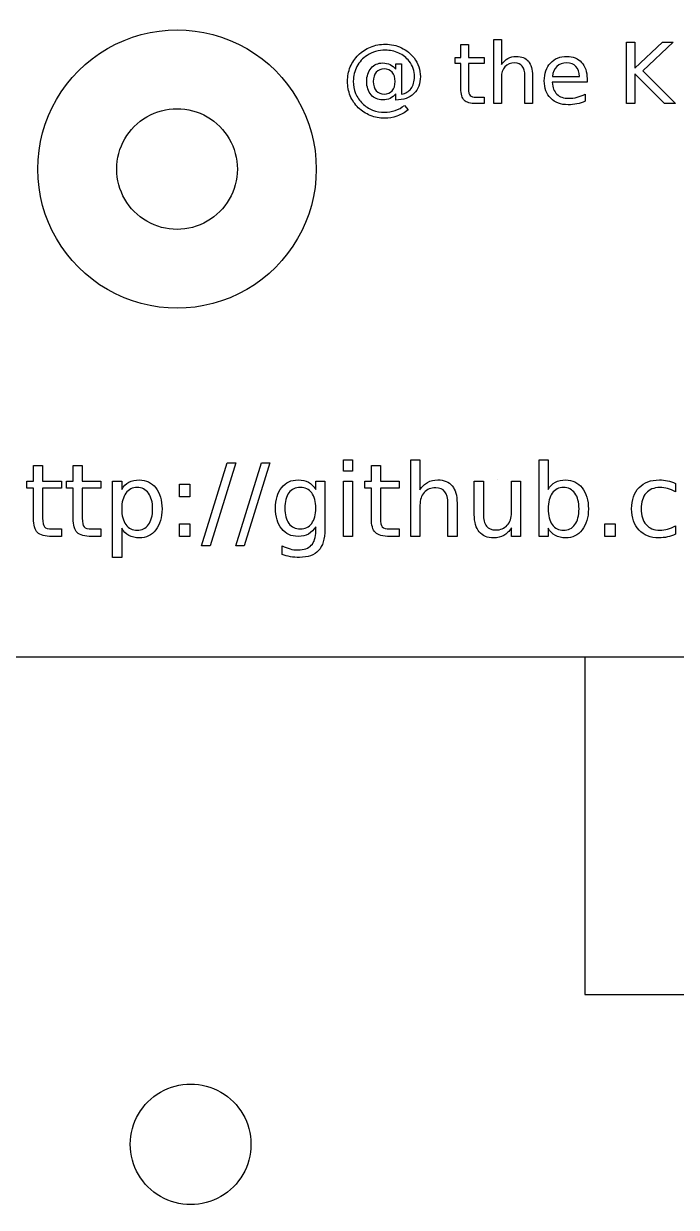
# Model space of a CAD drawing. Extents: x 5 to 486, y 5 to 284.
# Drawn here: x 29.09 to 42.61, y 93.85 to 118.38 of the extents above; entities that cross this region are included whole.
import ezdxf

# ---------------------------------------------------------------- set-up
doc = ezdxf.new("R2010")
doc.units = 0
doc.layers.add('Layer_1', color=7, linetype='CONTINUOUS')

msp = doc.modelspace()

# ---------------------------------------------------------------- linework, layer by layer
at = {"layer": 'Layer_1', "color": 3}
for p, q in [((38.828775, 116.729324), (38.828775, 118.05614)), ((38.828775, 118.05614), (38.986527, 118.05614)), ((38.986527, 118.05614), (38.986527, 117.535987)), ((41.580472, 118.002411), (41.75272, 118.002411)), ((41.580472, 116.729316), (41.580472, 118.002411)), ((41.75272, 118.002411), (41.75272, 117.464352)), ((41.75272, 117.464352), (42.324035, 118.002411)), ((42.54574, 118.002411), (41.913882, 117.408925)), ((42.324035, 118.002411), (42.54574, 118.002411)), ((38.146614, 117.955504), (38.304366, 117.955513)), ((38.146614, 117.684342), (38.146614, 117.955504)), ((38.304366, 117.955513), (38.304366, 117.684351)), ((36.796776, 117.442173), (36.796776, 117.553877)), ((36.796776, 117.553877), (36.918713, 117.553877)), ((36.918713, 117.553877), (36.918713, 116.926284)), ((38.031499, 117.562405), (38.031499, 117.684342)), ((38.031499, 117.684342), (38.146614, 117.684342)), ((38.146614, 117.562405), (38.031499, 117.562405)), ((38.146614, 117.043958), (38.146614, 117.562405)), ((38.304366, 117.684351), (38.627541, 117.684351)), ((38.627541, 117.562414), (38.304366, 117.562414)), ((38.304366, 117.562414), (38.304366, 117.043966)), ((38.627541, 117.684351), (38.627541, 117.562414)), ((38.986527, 117.269089), (38.986527, 116.729324)), ((39.471723, 116.729316), (39.471723, 117.300631)), ((39.628613, 117.305755), (39.628622, 117.305748)), ((39.628622, 117.305748), (39.628622, 116.729316)), ((40.043886, 117.291247), (40.603269, 117.2921)), ((42.364112, 116.729316), (41.75272, 117.342414)), ((41.75272, 117.342414), (41.75272, 116.729316)), ((41.913882, 117.408925), (42.590933, 116.729316)), ((36.332049, 117.187221), (36.332049, 117.187221)), ((40.760167, 117.169314), (40.038775, 117.169314)), ((40.760167, 117.246058), (40.760167, 117.169314)), ((40.760167, 117.246053), (40.760167, 117.246058)), ((36.796782, 116.800954), (36.796776, 116.932261)), ((38.466384, 116.86063), (38.627546, 116.86063)), ((38.627546, 116.86063), (38.627546, 116.729313)), ((40.723501, 116.926289), (40.723501, 116.777918)), ((36.978407, 116.690954), (37.055151, 116.596302)), ((38.627546, 116.729313), (38.466384, 116.729313)), ((38.986527, 116.729324), (38.828775, 116.729324)), ((39.628622, 116.729316), (39.471723, 116.729316)), ((41.75272, 116.729316), (41.580472, 116.729316)), ((42.590933, 116.729316), (42.364112, 116.729316)), ((29.292375, 108.902129), (29.292375, 109.226985)), ((29.292375, 109.226985), (29.481363, 109.226974)), ((29.481363, 109.226974), (29.481363, 108.902117)), ((30.11371, 108.902129), (30.11371, 109.226985)), ((30.11371, 109.226985), (30.302697, 109.226974)), ((30.302697, 109.226974), (30.302697, 108.902117)), ((32.775893, 107.563873), (33.307104, 109.283157)), ((33.480769, 109.283157), (32.949558, 107.563873)), ((33.307104, 109.283157), (33.480769, 109.283157)), ((33.482812, 107.563873), (34.014023, 109.283157)), ((34.187688, 109.283157), (33.656477, 107.563873)), ((34.014023, 109.283157), (34.187688, 109.283157)), ((35.714921, 109.347519), (35.902888, 109.347519)), ((35.714921, 109.109492), (35.714921, 109.347519)), ((35.902888, 109.347519), (35.902888, 109.109492)), ((36.292103, 108.902129), (36.292103, 109.226985)), ((36.292103, 109.226985), (36.481091, 109.226974)), ((36.481091, 109.226974), (36.481091, 108.902117)), ((37.10935, 107.757967), (37.10935, 109.347519)), ((37.10935, 109.347519), (37.298338, 109.347519)), ((37.298338, 109.347519), (37.298338, 108.724363)), ((39.765407, 107.757973), (39.765407, 109.347525)), ((39.765407, 109.347525), (39.954392, 109.347525)), ((39.954392, 109.347525), (39.954392, 108.728452)), ((35.902888, 109.109492), (35.714921, 109.109492)), ((38.898101, 108.929699), (38.898101, 108.929699)), ((29.154465, 108.756046), (29.154465, 108.902129)), ((29.154465, 108.902129), (29.292375, 108.902129)), ((29.292375, 108.756046), (29.154465, 108.756046)), ((29.292375, 108.134935), (29.292375, 108.756046)), ((29.481363, 108.902117), (29.868533, 108.902117)), ((29.868533, 108.756034), (29.481363, 108.756034)), ((29.481363, 108.756034), (29.481363, 108.134923)), ((29.868533, 108.902117), (29.868533, 108.756034)), ((29.975799, 108.756046), (29.975799, 108.902129)), ((29.975799, 108.902129), (30.11371, 108.902129)), ((30.11371, 108.756046), (29.975799, 108.756046)), ((30.11371, 108.134935), (30.11371, 108.756046)), ((30.302697, 108.902117), (30.689868, 108.902117)), ((30.689868, 108.756034), (30.302697, 108.756034)), ((30.302697, 108.756034), (30.302697, 108.134923)), ((30.689868, 108.902117), (30.689868, 108.756034)), ((30.930956, 107.322782), (30.930956, 108.902117)), ((30.930956, 108.902117), (31.119944, 108.902117)), ((31.119944, 108.902117), (31.119944, 108.728452)), ((32.314148, 108.8398), (32.529697, 108.8398)), ((32.314148, 108.580325), (32.314148, 108.8398)), ((32.529697, 108.8398), (32.529697, 108.580325)), ((35.139782, 108.728411), (35.139782, 108.902076)), ((35.139782, 108.902076), (35.327749, 108.902076)), ((35.327749, 108.902076), (35.327749, 107.899966)), ((35.714921, 108.902117), (35.902888, 108.902117)), ((35.714921, 107.757967), (35.714921, 108.902117)), ((35.902888, 108.902117), (35.902888, 107.757967)), ((36.154193, 108.756046), (36.154193, 108.902129)), ((36.154193, 108.902129), (36.292103, 108.902129)), ((36.292103, 108.756046), (36.154193, 108.756046)), ((36.292103, 108.134935), (36.292103, 108.756046)), ((36.481091, 108.902117), (36.868261, 108.902117)), ((36.868261, 108.756034), (36.481091, 108.756034)), ((36.481091, 108.756034), (36.481091, 108.134923)), ((36.868261, 108.902117), (36.868261, 108.756034)), ((38.425118, 108.209497), (38.425118, 108.902117)), ((38.425118, 108.902117), (38.613086, 108.902117)), ((38.613086, 108.902117), (38.613086, 108.21665)), ((39.195375, 108.253424), (39.195375, 108.902117)), ((39.195375, 108.902117), (39.383342, 108.902117)), ((39.383342, 108.902117), (39.383342, 107.757967)), ((42.590017, 108.858214), (42.590017, 108.85819)), ((42.590017, 108.85819), (42.590017, 108.68248)), ((32.529697, 108.580325), (32.314148, 108.580325)), ((37.879606, 107.757967), (37.879606, 108.442415)), ((38.067573, 108.448549), (38.067573, 108.448543)), ((38.067573, 108.448543), (38.067573, 107.757967)), ((31.759441, 108.329023), (31.759441, 108.329023)), ((35.139782, 108.343323), (35.139782, 108.343323)), ((37.298338, 108.404615), (37.298338, 107.757967)), ((38.425118, 108.209473), (38.425118, 108.209497)), ((40.593888, 108.329023), (40.593888, 108.329023)), ((32.314148, 108.017448), (32.529697, 108.017448)), ((32.314148, 107.757967), (32.314148, 108.017448)), ((32.529697, 108.017448), (32.529697, 107.757967)), ((35.139782, 107.866256), (35.139782, 107.959214)), ((41.127144, 108.017448), (41.342692, 108.017448)), ((41.127144, 107.757967), (41.127144, 108.017448)), ((41.342692, 108.017448), (41.342692, 107.757967)), ((42.590017, 107.975547), (42.590017, 107.801882)), ((29.67546, 107.915304), (29.868535, 107.915304)), ((29.868535, 107.757979), (29.67546, 107.757979)), ((29.868535, 107.915304), (29.868535, 107.757979)), ((30.496795, 107.915304), (30.68987, 107.915304)), ((30.68987, 107.757979), (30.496795, 107.757979)), ((30.68987, 107.915304), (30.68987, 107.757979)), ((31.119944, 107.929599), (31.119944, 107.929593)), ((31.119944, 107.929593), (31.119944, 107.322782)), ((32.529697, 107.757967), (32.314148, 107.757967)), ((35.902888, 107.757967), (35.714921, 107.757967)), ((36.675188, 107.915304), (36.868263, 107.915304)), ((36.868263, 107.757979), (36.675188, 107.757979)), ((36.868263, 107.915304), (36.868263, 107.757979)), ((37.298338, 107.757967), (37.10935, 107.757967)), ((38.067573, 107.757967), (37.879606, 107.757967)), ((39.195375, 107.757967), (39.195375, 107.933676)), ((39.383342, 107.757967), (39.195375, 107.757967)), ((39.954392, 107.757973), (39.765407, 107.757973)), ((39.954392, 107.929599), (39.954392, 107.757973)), ((41.342692, 107.757967), (41.127144, 107.757967)), ((32.949558, 107.563873), (32.775893, 107.563873)), ((33.656477, 107.563873), (33.482812, 107.563873)), ((34.443079, 107.383055), (34.443079, 107.565918)), ((31.119944, 107.322782), (30.930956, 107.322782))]:
    msp.add_line(p, q, dxfattribs=at)
at = {"layer": 'Layer_1', "color": 5}
msp.add_line((29.381552, 115.371536), (29.381552, 115.371536), dxfattribs=at)
at = {"layer": 'Layer_1', "color": 7}
for p, q in [((31.016168, 115.371536), (31.016168, 115.371536)), ((28.740578, 105.265026), (68.121768, 105.265026)), ((29.022038, 105.265436), (40.712638, 105.265436)), ((40.712638, 105.265436), (40.712638, 98.265436)), ((40.712638, 98.265436), (56.712638, 98.265436)), ((31.297649, 95.158926), (31.297649, 95.158926))]:
    msp.add_line(p, q, dxfattribs=at)
at = {"layer": 'Layer_1', "color": 5}
for points in [[(30.82386, 117.869686), (31.716363, 118.384973), (32.815972, 118.384973), (33.708476, 117.869686)], [(29.381552, 115.371536), (29.381552, 116.40211), (29.931357, 117.354399), (30.82386, 117.869686)], [(33.708476, 117.869686), (34.600979, 117.354399), (35.150783, 116.40211), (35.150783, 115.371536)], [(30.82386, 112.873386), (29.931357, 113.388672), (29.381552, 114.340962), (29.381552, 115.371536)], [(35.150783, 115.371536), (35.150783, 114.340962), (34.600979, 113.388672), (33.708476, 112.873386)], [(33.708476, 112.873386), (32.815972, 112.358099), (31.716363, 112.358099), (30.82386, 112.873386)]]:
    msp.add_open_spline(points, degree=3, dxfattribs=at)
at = {"layer": 'Layer_1', "color": 3}
for points in [[(36.020816, 117.735525), (36.094148, 117.807724), (36.17885, 117.862866), (36.274923, 117.90095)], [(36.380664, 117.807989), (36.316427, 117.7898), (36.257021, 117.762515), (36.202448, 117.726131)], [(36.274923, 117.90095), (36.370994, 117.939606), (36.472751, 117.958935), (36.580192, 117.958935)], [(36.581904, 117.836123), (36.511985, 117.836123), (36.444905, 117.826745), (36.380664, 117.807989)], [(36.580192, 117.958935), (36.700708, 117.958935), (36.812413, 117.934205), (36.915306, 117.884747)], [(36.859034, 117.776434), (36.774332, 117.816227), (36.681955, 117.836123), (36.581904, 117.836123)], [(37.075622, 117.605893), (37.016498, 117.680363), (36.944302, 117.73721), (36.859034, 117.776434)], [(36.915306, 117.884747), (37.018769, 117.835289), (37.105461, 117.765082), (37.175383, 117.674128)], [(35.855389, 117.488239), (35.894046, 117.582038), (35.949188, 117.664466), (36.020816, 117.735525)], [(36.202448, 117.726131), (36.113198, 117.668143), (36.043276, 117.591968), (35.992682, 117.497605)], [(36.287708, 117.464353), (36.349105, 117.535408), (36.428407, 117.570936), (36.525614, 117.570936)], [(36.525614, 117.570936), (36.58417, 117.570936), (36.635617, 117.560134), (36.679955, 117.538529)], [(36.679955, 117.538529), (36.724292, 117.517493), (36.763233, 117.485374), (36.796776, 117.442173)], [(37.156628, 117.457521), (37.139008, 117.510956), (37.112006, 117.560414), (37.075622, 117.605893)], [(37.175383, 117.674128), (37.218016, 117.61842), (37.250419, 117.557878), (37.272592, 117.492502)], [(38.986527, 117.535987), (39.024047, 117.593399), (39.068103, 117.636319), (39.118697, 117.664746)], [(39.260248, 117.570946), (39.175546, 117.570946), (39.108751, 117.543944), (39.059862, 117.48994)], [(39.118697, 117.664746), (39.169859, 117.693168), (39.228696, 117.707379), (39.295207, 117.707379)], [(39.418852, 117.503576), (39.383605, 117.548489), (39.330737, 117.570946), (39.260248, 117.570946)], [(39.295207, 117.707379), (39.404922, 117.707379), (39.48792, 117.673271), (39.544199, 117.605057)], [(39.544199, 117.605057), (39.600475, 117.53741), (39.628613, 117.437643), (39.628613, 117.305755)], [(39.875055, 117.197448), (39.875055, 117.353778), (39.917122, 117.477705), (40.001256, 117.569229)], [(40.001256, 117.569229), (40.085958, 117.661322), (40.199937, 117.707368), (40.343192, 117.707368)], [(40.344895, 117.574347), (40.257351, 117.574347), (40.187145, 117.549618), (40.134277, 117.50016)], [(40.343192, 117.707368), (40.471667, 117.707368), (40.57314, 117.665869), (40.64761, 117.582873)], [(40.530786, 117.497603), (40.484168, 117.548766), (40.422205, 117.574347), (40.344895, 117.574347)], [(40.64761, 117.582873), (40.722648, 117.500444), (40.760167, 117.388171), (40.760167, 117.246053)], [(35.797405, 117.19235), (35.797405, 117.295812), (35.816733, 117.394442), (35.855389, 117.488239)], [(35.992682, 117.497605), (35.942656, 117.403808), (35.917642, 117.302051), (35.917642, 117.192336)], [(36.195613, 117.187223), (36.195613, 117.300917), (36.226311, 117.393294), (36.287708, 117.464353)], [(36.39259, 117.377375), (36.352229, 117.330758), (36.332049, 117.267373), (36.332049, 117.187221)], [(36.557163, 117.447302), (36.48838, 117.447302), (36.433523, 117.423993), (36.39259, 117.377375)], [(36.722588, 117.376523), (36.681659, 117.423709), (36.626518, 117.447302), (36.557163, 117.447302)], [(36.783981, 117.187221), (36.783981, 117.266808), (36.763517, 117.329908), (36.722588, 117.376523)], [(37.113131, 117.039694), (37.160317, 117.103364), (37.18391, 117.185508), (37.18391, 117.286127)], [(37.18391, 117.286127), (37.18391, 117.346956), (37.174816, 117.404087), (37.156628, 117.457521)], [(37.306703, 117.289557), (37.306703, 117.140048), (37.261509, 117.02209), (37.171122, 116.935682)], [(37.272592, 117.492502), (37.295332, 117.427128), (37.306703, 117.359479), (37.306703, 117.289557)], [(39.059862, 117.48994), (39.010972, 117.435937), (38.986527, 117.36232), (38.986527, 117.269089)], [(39.471723, 117.300631), (39.471723, 117.391018), (39.4541, 117.458667), (39.418852, 117.503576)], [(40.134277, 117.50016), (40.081978, 117.450701), (40.051847, 117.381064), (40.043886, 117.291247)], [(40.603269, 117.2921), (40.602103, 117.37794), (40.577942, 117.446441), (40.530786, 117.497603)], [(35.854537, 116.890491), (35.816449, 116.984289), (35.797405, 117.084908), (35.797405, 117.19235)], [(35.917642, 117.192336), (35.917642, 117.101949), (35.933842, 117.017246), (35.966241, 116.938228)], [(36.286856, 116.910092), (36.226027, 116.981148), (36.195613, 117.073524), (36.195613, 117.187223)], [(36.332049, 117.187221), (36.332049, 117.10593), (36.352229, 117.041977), (36.39259, 116.995362)], [(36.72344, 116.996214), (36.763801, 117.042832), (36.783981, 117.106501), (36.783981, 117.187221)], [(36.918713, 116.926284), (37.00171, 116.93879), (37.066517, 116.976594), (37.113131, 117.039694)], [(38.215688, 116.796672), (38.169638, 116.842153), (38.146614, 116.924582), (38.146614, 117.043958)], [(38.304366, 117.043966), (38.304366, 116.966086), (38.314884, 116.91606), (38.33592, 116.893889)], [(40.008077, 116.837605), (39.919396, 116.926287), (39.875055, 117.046235), (39.875055, 117.197448)], [(40.038775, 117.169314), (40.045622, 117.061304), (40.078025, 116.978875), (40.135983, 116.922028)], [(36.020816, 116.644057), (35.948048, 116.715113), (35.892622, 116.797257), (35.854537, 116.890491)], [(35.966241, 116.938228), (35.999216, 116.85921), (36.046684, 116.789572), (36.108644, 116.729314)], [(36.525614, 116.80435), (36.427837, 116.80435), (36.348251, 116.839598), (36.286856, 116.910092)], [(36.39259, 116.995362), (36.432951, 116.949313), (36.488377, 116.926288), (36.558867, 116.926288)], [(36.679103, 116.835053), (36.635333, 116.814585), (36.58417, 116.80435), (36.525614, 116.80435)], [(36.558867, 116.926288), (36.628787, 116.926288), (36.683644, 116.949597), (36.72344, 116.996214)], [(36.796776, 116.932261), (36.762665, 116.888492), (36.72344, 116.856089), (36.679103, 116.835053)], [(37.171122, 116.935682), (37.080735, 116.849274), (36.955955, 116.804365), (36.796782, 116.800954)], [(38.466384, 116.729313), (38.345299, 116.729313), (38.261734, 116.751766), (38.215688, 116.796672)], [(38.33592, 116.893889), (38.357524, 116.871717), (38.401012, 116.86063), (38.466384, 116.86063)], [(40.370479, 116.704583), (40.218129, 116.704583), (40.097328, 116.748924), (40.008077, 116.837605)], [(40.135983, 116.922028), (40.19454, 116.865752), (40.275831, 116.837614), (40.379858, 116.837614)], [(40.379858, 116.837614), (40.440119, 116.837614), (40.498388, 116.845003), (40.554664, 116.859782)], [(40.723501, 116.777918), (40.667224, 116.754041), (40.609524, 116.73585), (40.5504, 116.723343)], [(40.554664, 116.859782), (40.611509, 116.874562), (40.667787, 116.896731), (40.723501, 116.926289)], [(36.269806, 116.482043), (36.176577, 116.518995), (36.09358, 116.573), (36.020816, 116.644057)], [(36.108644, 116.729314), (36.168337, 116.67019), (36.237406, 116.625281), (36.315852, 116.594587)], [(36.315852, 116.594587), (36.394302, 116.563324), (36.478152, 116.547692), (36.567402, 116.547692)], [(36.567402, 116.547692), (36.640735, 116.547692), (36.712646, 116.560199), (36.783137, 116.585212)], [(36.783137, 116.585212), (36.854192, 116.609657), (36.919282, 116.644904), (36.978407, 116.690954)], [(37.055151, 116.596302), (36.984096, 116.541162), (36.906499, 116.499095), (36.822361, 116.470101)], [(40.5504, 116.723343), (40.491283, 116.710836), (40.43131, 116.704583), (40.370479, 116.704583)], [(36.567402, 116.425764), (36.462234, 116.425764), (36.363035, 116.444524), (36.269806, 116.482043)], [(36.822361, 116.470101), (36.738796, 116.440543), (36.65381, 116.425764), (36.567402, 116.425764)], [(31.269092, 108.879644), (31.329705, 108.91303), (31.401895, 108.929723), (31.485663, 108.929723)], [(31.485663, 108.929723), (31.624595, 108.929723), (31.737307, 108.874559), (31.823799, 108.764231)], [(34.433884, 108.769298), (34.519696, 108.87622), (34.632748, 108.929681), (34.773043, 108.929681)], [(34.773043, 108.929681), (34.857491, 108.929681), (34.930022, 108.912988), (34.990635, 108.879602)], [(37.45668, 108.878619), (37.517974, 108.912676), (37.588462, 108.929705), (37.668143, 108.929705)], [(37.668143, 108.929705), (37.799584, 108.929705), (37.899016, 108.888842), (37.966439, 108.807115)], [(40.103539, 108.879644), (40.164152, 108.91303), (40.236343, 108.929723), (40.320112, 108.929723)], [(40.320112, 108.929723), (40.459046, 108.929723), (40.571758, 108.874559), (40.65825, 108.764231)], [(41.838149, 108.769304), (41.940986, 108.876226), (42.08162, 108.929687), (42.260052, 108.929687)], [(42.260052, 108.929687), (42.317942, 108.929687), (42.374469, 108.923563), (42.429634, 108.911315)], [(31.119944, 108.728452), (31.159447, 108.796556), (31.209163, 108.846953), (31.269092, 108.879644)], [(31.439693, 108.77238), (31.340261, 108.77238), (31.261941, 108.73288), (31.204734, 108.653879)], [(31.67363, 108.653879), (31.617104, 108.73288), (31.539125, 108.77238), (31.439693, 108.77238)], [(31.823799, 108.764231), (31.910972, 108.653903), (31.954559, 108.508841), (31.954559, 108.329046)], [(34.305168, 108.343306), (34.305168, 108.520374), (34.348073, 108.662372), (34.433884, 108.769298)], [(34.819013, 108.77238), (34.718219, 108.77238), (34.639559, 108.734922), (34.583032, 108.660007)], [(35.054993, 108.660007), (34.999148, 108.734922), (34.920487, 108.77238), (34.819013, 108.77238)], [(34.990635, 108.879602), (35.051247, 108.846216), (35.100963, 108.795819), (35.139782, 108.728411)], [(37.298338, 108.724363), (37.343287, 108.79315), (37.396068, 108.844569), (37.45668, 108.878619)], [(37.626259, 108.766246), (37.524784, 108.766246), (37.444762, 108.733897), (37.386193, 108.669199)], [(37.81627, 108.685544), (37.774045, 108.739345), (37.710708, 108.766246), (37.626259, 108.766246)], [(37.879606, 108.442415), (37.879606, 108.5507), (37.858494, 108.631743), (37.81627, 108.685544)], [(37.966439, 108.807115), (38.033862, 108.726072), (38.067573, 108.60655), (38.067573, 108.448549)], [(39.954392, 108.728452), (39.993903, 108.796556), (40.043618, 108.846953), (40.103539, 108.879644)], [(40.27414, 108.77238), (40.174709, 108.77238), (40.09639, 108.73288), (40.039183, 108.653879)], [(40.508078, 108.653879), (40.45155, 108.73288), (40.373571, 108.77238), (40.27414, 108.77238)], [(40.65825, 108.764231), (40.745421, 108.653903), (40.789007, 108.508841), (40.789007, 108.329046)], [(41.684919, 108.329011), (41.684919, 108.515613), (41.735995, 108.662378), (41.838149, 108.769304)], [(42.268225, 108.770323), (42.14632, 108.770323), (42.051656, 108.731505), (41.984232, 108.653867)], [(42.429634, 108.747862), (42.376512, 108.762836), (42.322709, 108.770323), (42.268225, 108.770323)], [(42.429634, 108.911315), (42.484798, 108.899739), (42.538259, 108.882038), (42.590017, 108.858214)], [(42.590017, 108.68248), (42.536896, 108.711757), (42.483434, 108.733551), (42.429634, 108.747862)], [(31.204734, 108.653879), (31.148208, 108.575558), (31.119944, 108.467273), (31.119944, 108.329023)], [(31.759441, 108.329023), (31.759441, 108.467273), (31.730837, 108.575558), (31.67363, 108.653879)], [(34.583032, 108.660007), (34.527187, 108.585092), (34.499265, 108.479531), (34.499265, 108.343323)], [(35.139782, 108.343323), (35.139782, 108.479531), (35.111519, 108.585092), (35.054993, 108.660007)], [(37.386193, 108.669199), (37.327623, 108.604501), (37.298338, 108.516307), (37.298338, 108.404615)], [(40.039183, 108.653879), (39.982656, 108.575558), (39.954392, 108.467273), (39.954392, 108.329023)], [(40.593888, 108.329023), (40.593888, 108.467273), (40.565284, 108.575558), (40.508078, 108.653879)], [(41.984232, 108.653867), (41.916812, 108.576909), (41.883102, 108.468624), (41.883102, 108.329011)], [(31.119944, 108.329023), (31.119944, 108.190769), (31.148208, 108.082142), (31.204734, 108.003141)], [(31.67363, 108.003141), (31.730837, 108.082142), (31.759441, 108.190769), (31.759441, 108.329023)], [(31.954559, 108.329046), (31.954559, 108.149252), (31.910972, 108.00419), (31.823799, 107.893862)], [(34.433884, 107.918338), (34.348073, 108.025261), (34.305168, 108.166917), (34.305168, 108.343306)], [(34.499265, 108.343323), (34.499265, 108.207796), (34.527187, 108.102574), (34.583032, 108.027659)], [(35.054993, 108.027659), (35.111519, 108.102574), (35.139782, 108.207796), (35.139782, 108.343323)], [(38.527274, 107.850907), (38.45917, 107.932633), (38.425118, 108.052155), (38.425118, 108.209473)], [(38.613086, 108.21665), (38.613086, 108.108364), (38.634198, 108.026979), (38.676422, 107.972495)], [(39.106499, 107.98884), (39.165749, 108.053538), (39.195375, 108.141733), (39.195375, 108.253424)], [(39.954392, 108.329023), (39.954392, 108.190769), (39.982656, 108.082142), (40.039183, 108.003141)], [(40.508078, 108.003141), (40.565284, 108.082142), (40.593888, 108.190769), (40.593888, 108.329023)], [(40.789007, 108.329046), (40.789007, 108.149252), (40.745421, 108.00419), (40.65825, 107.893862)], [(41.83713, 107.890762), (41.735656, 107.999048), (41.684919, 108.145131), (41.684919, 108.329011)], [(41.883102, 108.329011), (41.883102, 108.189398), (41.916812, 108.080771), (41.984232, 108.003129)], [(29.375122, 107.838686), (29.319958, 107.893167), (29.292375, 107.991916), (29.292375, 108.134935)], [(29.481363, 108.134923), (29.481363, 108.04162), (29.493963, 107.981689), (29.519162, 107.95513)], [(29.519162, 107.95513), (29.545041, 107.928579), (29.597141, 107.915304), (29.67546, 107.915304)], [(30.196456, 107.838686), (30.141292, 107.893167), (30.11371, 107.991916), (30.11371, 108.134935)], [(30.302697, 108.134923), (30.302697, 108.04162), (30.315297, 107.981689), (30.340496, 107.95513)], [(30.340496, 107.95513), (30.366375, 107.928579), (30.418475, 107.915304), (30.496795, 107.915304)], [(31.204734, 108.003141), (31.261941, 107.924824), (31.340261, 107.885666), (31.439693, 107.885666)], [(31.439693, 107.885666), (31.539125, 107.885666), (31.617104, 107.924824), (31.67363, 108.003141)], [(34.583032, 108.027659), (34.639559, 107.952748), (34.718219, 107.915292), (34.819013, 107.915292)], [(34.819013, 107.915292), (34.920487, 107.915292), (34.999148, 107.952748), (35.054993, 108.027659)], [(35.139782, 107.959214), (35.100963, 107.891794), (35.051248, 107.841398), (34.990635, 107.808028)], [(36.37485, 107.838686), (36.319686, 107.893167), (36.292103, 107.991916), (36.292103, 108.134935)], [(36.481091, 108.134923), (36.481091, 108.04162), (36.493691, 107.981689), (36.51889, 107.95513)], [(36.51889, 107.95513), (36.544769, 107.928579), (36.596869, 107.915304), (36.675188, 107.915304)], [(38.676422, 107.972495), (38.718647, 107.918694), (38.781984, 107.891794), (38.866432, 107.891794)], [(38.866432, 107.891794), (38.967907, 107.891794), (39.047929, 107.924143), (39.106499, 107.98884)], [(40.039183, 108.003141), (40.09639, 107.924824), (40.174709, 107.885666), (40.27414, 107.885666)], [(40.27414, 107.885666), (40.373571, 107.885666), (40.45155, 107.924824), (40.508078, 108.003141)], [(41.984232, 108.003129), (42.051656, 107.926171), (42.14632, 107.887692), (42.268225, 107.887692)], [(42.429634, 107.909146), (42.483434, 107.924121), (42.536896, 107.946254), (42.590017, 107.975547)], [(29.67546, 107.757979), (29.530399, 107.757979), (29.430286, 107.784881), (29.375122, 107.838686)], [(30.496795, 107.757979), (30.351733, 107.757979), (30.25162, 107.784881), (30.196456, 107.838686)], [(31.269092, 107.777382), (31.209161, 107.810768), (31.159445, 107.861507), (31.119944, 107.929599)], [(31.485663, 107.72837), (31.401895, 107.72837), (31.329705, 107.744707), (31.269092, 107.777382)], [(31.823799, 107.893862), (31.737307, 107.783534), (31.624595, 107.72837), (31.485663, 107.72837)], [(34.773043, 107.757949), (34.632748, 107.757949), (34.519696, 107.811412), (34.433884, 107.918338)], [(34.990635, 107.808028), (34.930022, 107.774642), (34.857491, 107.757949), (34.773043, 107.757949)], [(35.047842, 107.57511), (35.109136, 107.639128), (35.139782, 107.736177), (35.139782, 107.866256)], [(35.327749, 107.899966), (35.327749, 107.705189), (35.284503, 107.560467), (35.198011, 107.465801)], [(36.675188, 107.757979), (36.530127, 107.757979), (36.430014, 107.784881), (36.37485, 107.838686)], [(38.826591, 107.728322), (38.695151, 107.728322), (38.595378, 107.769184), (38.527274, 107.850907)], [(39.036011, 107.778401), (38.97608, 107.745015), (38.906273, 107.728322), (38.826591, 107.728322)], [(39.195375, 107.933676), (39.149745, 107.86421), (39.096623, 107.812451), (39.036011, 107.778401)], [(40.103539, 107.777382), (40.04361, 107.810768), (39.993895, 107.861507), (39.954392, 107.929599)], [(40.320112, 107.72837), (40.236343, 107.72837), (40.164152, 107.744707), (40.103539, 107.777382)], [(40.65825, 107.893862), (40.571758, 107.783534), (40.459046, 107.72837), (40.320112, 107.72837)], [(42.247796, 107.728334), (42.075492, 107.728334), (41.938603, 107.782477), (41.83713, 107.890762)], [(42.42657, 107.746706), (42.370722, 107.734458), (42.311131, 107.728334), (42.247796, 107.728334)], [(42.268225, 107.887692), (42.322709, 107.887692), (42.376512, 107.894844), (42.429634, 107.909146)], [(42.590017, 107.801882), (42.537579, 107.777386), (42.483097, 107.758994), (42.42657, 107.746706)], [(34.443079, 107.565918), (34.498243, 107.53593), (34.552726, 107.513796), (34.606528, 107.499517)], [(34.606528, 107.499517), (34.66033, 107.485214), (34.715154, 107.478063), (34.770999, 107.478063)], [(34.770999, 107.478063), (34.894268, 107.478063), (34.986549, 107.510412), (35.047842, 107.57511)], [(35.198011, 107.465801), (35.111519, 107.370455), (34.979057, 107.322782), (34.800625, 107.322782)], [(34.613679, 107.338132), (34.55511, 107.347654), (34.498243, 107.362628), (34.443079, 107.383055)], [(34.800625, 107.322782), (34.734564, 107.322782), (34.672248, 107.327899), (34.613679, 107.338132)]]:
    msp.add_open_spline(points, degree=3, dxfattribs=at)
at = {"layer": 'Layer_1', "color": 7}
for points in [[(31.641168, 116.454068), (32.027919, 116.677359), (32.504416, 116.677359), (32.891168, 116.454068)], [(31.016168, 115.371536), (31.016168, 115.818118), (31.254416, 116.230777), (31.641168, 116.454068)], [(32.891168, 116.454068), (33.277919, 116.230777), (33.516168, 115.818118), (33.516168, 115.371536)], [(31.641168, 114.289004), (31.254416, 114.512295), (31.016168, 114.924954), (31.016168, 115.371536)], [(33.516168, 115.371536), (33.516168, 114.924954), (33.277919, 114.512295), (32.891168, 114.289004)], [(32.891168, 114.289004), (32.504416, 114.065713), (32.027919, 114.065713), (31.641168, 114.289004)], [(31.922649, 96.241458), (32.3094, 96.464749), (32.785897, 96.464749), (33.172649, 96.241458)], [(31.297649, 95.158926), (31.297649, 95.605508), (31.535897, 96.018167), (31.922649, 96.241458)], [(33.172649, 96.241458), (33.5594, 96.018167), (33.797649, 95.605508), (33.797649, 95.158926)], [(31.922649, 94.076394), (31.535897, 94.299685), (31.297649, 94.712344), (31.297649, 95.158926)], [(33.797649, 95.158926), (33.797649, 94.712344), (33.5594, 94.299685), (33.172649, 94.076394)], [(33.172649, 94.076394), (32.785897, 93.853103), (32.3094, 93.853103), (31.922649, 94.076394)]]:
    msp.add_open_spline(points, degree=3, dxfattribs=at)

doc.saveas('drawing.dxf')
